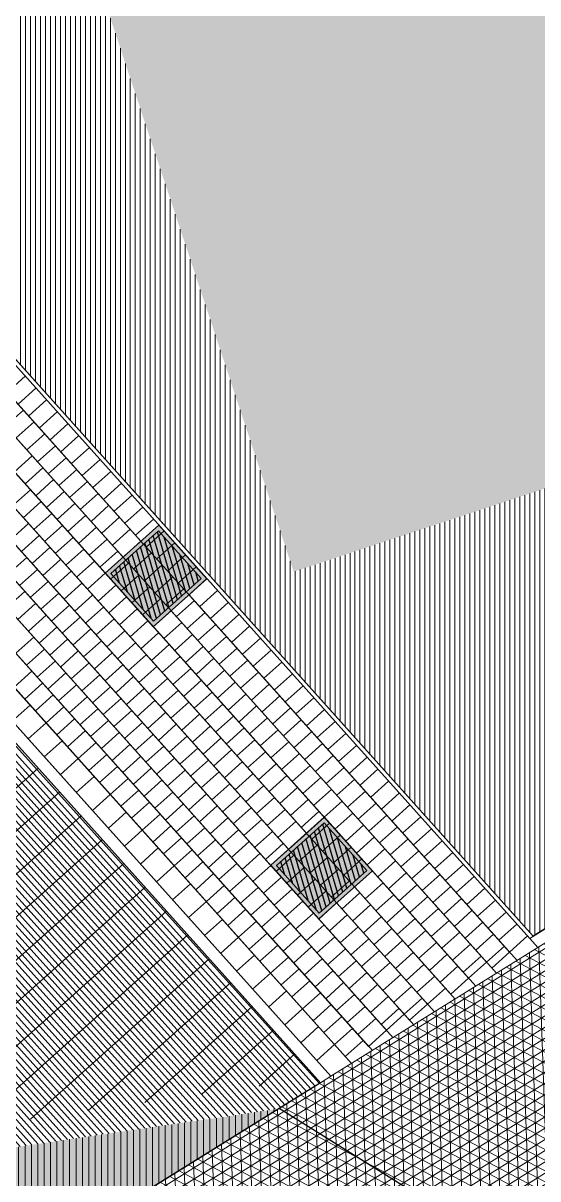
# Model space of a CAD drawing. Header units: metres. Extents: x 679599 to 680028, y 2748524 to 2748840.
# Drawn here: x 679940.35 to 679953.21, y 2748753.3 to 2748782.19 of the extents above; entities that cross this region are included whole.
import ezdxf

# ---------------------------------------------------------------- set-up
doc = ezdxf.new("R2010")
doc.units = ezdxf.units.M
doc.header["$LTSCALE"] = 5
for name, color, linetype, plot in [('00-AUX', 2, 'Continuous', False), ('00-AUX Tree Pit', 2, 'Continuous', False), ('00-AUX-SHRUBS', 2, 'Continuous', False)]:
    doc.layers.add(name, color=color, linetype=linetype, plot=plot)
for name, color, linetype, lineweight, plot in [('02-L-B-Channel', 140, 'Continuous', 5, False), ('02-L-B-Curb', 11, 'Continuous', 5, False), ('02-L-B-Gutter', 170, 'Continuous', 5, False)]:
    doc.layers.add(name, color=color, linetype=linetype, lineweight=lineweight, plot=plot)
for name, color, linetype, lineweight in [('02-L-B-Flat Bar', 181, 'Continuous', 5), ('03-TR-Pavement_04_Dry Meadow_', 54, 'Continuous', 5), ('04-BK-Tree Pit', 6, 'Continuous', 5)]:
    doc.layers.add(name, color=color, linetype=linetype, lineweight=lineweight)
for name, color, linetype, lineweight, true_color in [('02-L-Joints-Paviment_07_Natural Stone', 7, 'Continuous', 5, 0x998833), ('02-L-Joints-Paviment_07_Precast Concrete Blocks 60X40', 7, 'Continuous', 5, 0x999999), ('03-TR-Pavement_02_Sealed Gravel', 7, 'Continuous', 5, 0x38321e), ('03-TR-Pavement_04_Dry Meadow_2', 7, 'Continuous', 5, 0xe2c75d), ('03-TR-Pavement_07_Precast Concrete Blocks 20X10', 7, 'Continuous', 5, 0x999999), ('03-TR-Pavement_07_Precast Concrete Blocks 60X40', 7, 'Continuous', 5, 0x999999), ('03-TR-Pavement_07_Precast irregular Concrete Blocks', 7, 'Continuous', 5, 0xb3b3b3), ('03-TR-Pavement_08_Natural Stone Bleachers', 7, 'Continuous', 5, 0x969696)]:
    doc.layers.add(name, color=color, linetype=linetype, lineweight=lineweight, true_color=true_color)
doc.layers.add('03-TR-Pavement_12_Acrylic Paint (Double Layer)', color=7, linetype='Continuous', true_color=0xeddfde)
doc.layers.add('03-TR-Tree Pit_White', color=7, linetype='Continuous', true_color=0xfcfcfc)
doc.layers.add('03-TR-Tree Pit_Green', color=46, linetype='Continuous')
pattern_1 = [(92, (679898.76976, 2748715.38535), (-0.23797994, -0.00831044), []), (152, (679898.76976, 2748715.38535), (-0.1117929, -0.2102519), []), (212, (679898.76976, 2748715.38535), (0.126187, -0.20194145), [])]

# ---------------------------------------------------------------- blocks, each defined once
blk = doc.blocks.new('Escocell Quadrat')
at = {"layer": '03-TR-Tree Pit_Green'}
h = blk.add_hatch(dxfattribs=at)
h.set_pattern_fill('ANSI31', color=256, scale=0.04, angle=19.5514)
h.set_pattern_definition([(64.551379247, (-1794786.01457, -2189831.7944), (-0.114677314033, 0.0545720958565), [])])
h.paths.add_polyline_path([(-1.159, 0.359), (-2.759, 0.359), (-2.759, -1.241), (-1.159, -1.241)])
at = {"layer": '03-TR-Tree Pit_White'}
h = blk.add_hatch(color=256, dxfattribs=at)
h.dxf.hatch_style = 1
h.paths.add_polyline_path([(-2.859, 0.459), (-1.059, 0.459), (-1.059, -1.341), (-2.859, -1.341)])
at = {"ltscale": 0.3}
blk.add_lwpolyline([(-2.759, -1.241), (-1.159, -1.241), (-1.159, 0.359), (-2.759, 0.359)], close=True, dxfattribs=at)
at = {"layer": '02-L-B-Curb', "ltscale": 0.3}
blk.add_lwpolyline([(-2.859, -1.341), (-1.059, -1.341), (-1.059, 0.459), (-2.859, 0.459)], close=True, dxfattribs=at)
blk = doc.blocks.new('*U94')
at = {"layer": '02-L-Joints-Paviment_07_Precast Concrete Blocks 60X40'}
blk.add_lwpolyline([(0.53, -0.6), (0.53, 0)], dxfattribs=at)
blk = doc.blocks.new('*U95')
at = {"layer": '00-AUX-SHRUBS', "color": 0, "linetype": 'ByBlock', "lineweight": -2, "transparency": 16777216, "rotation": 131.8981355033918}
for p in [(679931.211, 2748774.622), (679931.612, 2748774.175), (679932.013, 2748773.729), (679932.413, 2748773.282), (679932.814, 2748772.836), (679933.215, 2748772.389), (679933.616, 2748771.942), (679934.016, 2748771.496), (679934.417, 2748771.049), (679934.818, 2748770.603), (679935.218, 2748770.156), (679935.619, 2748769.709), (679936.02, 2748769.263), (679936.42, 2748768.816), (679936.821, 2748768.37), (679937.222, 2748767.923), (679937.622, 2748767.476), (679938.023, 2748767.03), (679938.424, 2748766.583), (679938.824, 2748766.137), (679939.225, 2748765.69), (679939.626, 2748765.243), (679940.026, 2748764.797), (679940.427, 2748764.35), (679940.828, 2748763.904), (679941.229, 2748763.457), (679941.629, 2748763.01), (679942.03, 2748762.564), (679942.431, 2748762.117), (679942.831, 2748761.671), (679943.232, 2748761.224), (679943.633, 2748760.777), (679944.033, 2748760.331), (679944.434, 2748759.884), (679944.835, 2748759.438), (679945.235, 2748758.991), (679945.636, 2748758.544), (679946.037, 2748758.098), (679946.437, 2748757.651), (679946.838, 2748757.205), (679947.239, 2748756.758), (679947.639, 2748756.311), (679948.04, 2748755.865)]:
    blk.add_blockref('*U94', p, dxfattribs=at)

msp = doc.modelspace()

# ---------------------------------------------------------------- hatches: boundary and pattern name
at = {"layer": '03-TR-Pavement_02_Sealed Gravel', "linetype": 'Continuous'}
h = msp.add_hatch(dxfattribs=at)
h.set_pattern_fill('ANSI31', color=256, scale=0.0393, angle=45)
h.set_pattern_definition([(90, (652974.11672, 2717198.73223), (-0.1247775, 0), [])])
h.paths.add_polyline_path([(679942.353, 2748782.84), (679957.858, 2748787.975), (679962.616, 2748773.612), (679947.111, 2748768.477)], flags=16)
h.paths.add_polyline_path([(679947.422, 2748813.15), (679917.58, 2748798.949), (679953.093, 2748759.365), (679980.42, 2748776.369)])
at = {"layer": '03-TR-Pavement_04_Dry Meadow_', "linetype": 'Continuous'}
h = msp.add_hatch(dxfattribs=at)
h.set_pattern_fill('ANSI31', color=256, scale=0.0502, angle=45)
h.paths.add_polyline_path([(679946.744, 2748755.059), (679945.33, 2748754.843), (679944.333, 2748754.706), (679943.9, 2748754.64), (679942.909, 2748754.497), (679942.475, 2748754.431), (679941.483, 2748754.288), (679941.05, 2748754.223), (679940.058, 2748754.079), (679939.625, 2748754.014), (679938.633, 2748753.87), (679938.2, 2748753.805), (679937.208, 2748753.661), (679936.775, 2748753.596), (679935.784, 2748753.452), (679935.35, 2748753.387), (679934.359, 2748753.243), (679933.924, 2748753.18), (679932.934, 2748753.034), (679932.501, 2748752.97), (679931.509, 2748752.825), (679931.075, 2748752.763), (679930.084, 2748752.616), (679929.658, 2748752.558), (679900.461, 2748726.245)])
at = {"layer": '03-TR-Pavement_04_Dry Meadow_2', "ltscale": 2, "transparency": 33554687}
h = msp.add_hatch(dxfattribs=at)
h.set_pattern_fill('AR-CONC', color=256, scale=0.0067, angle=290)
h.set_pattern_definition([(340, (0, 2.5), (0.3171310031, -1.18354881856), [0.127635, -1.403985]), (285, (0, 2.5), (1.12212100875, 0.65970392666), [0.102108, -1.12319191394]), (30.4514447, (0.0264, 2.4014), (1.43925196173, -0.5238449067), [0.10847305896, -1.1932046388]), (336.1842, (0.3198, 2.6164), (0.3564911016, -1.8030389926), [0.1914525, -2.1059775]), (26.63555761, (0.3495, 2.4662), (2.1018000462, -0.9276967019), [0.162709655, -1.7898085747]), (281.18415117, (0.3198, 2.6164), (2.1018000461, -0.927696702), [0.1531617794, -1.6847802039]), (311, (0.2981, 2.4274), (-0.296425931, -1.18889947223), [0.127635, -1.403985]), (256, (0.2981, 2.4274), (1.301257995, 0.0329712667), [0.102108, -1.123188]), (1.451445, (0.2734, 2.3283), (1.00483206923, -1.1559282012), [0.10847305896, -1.1932025819]), (327.5, (0, 2.5), (0.53943114106, 0.17431516517), [0, -1.1095736, 0, -1.140206, 0, -1.1274425]), (297.5, (0, 2.5), (0.78385053692, -0.19112533382), [0, -0.6500876, 0, -1.0840466, 0, -0.4297045]), (257.5, (-0.1298, 2.8566), (0.27464275745, -0.866797944704), [0, -0.42545, 0, -1.327404, 0, -1.761363]), (247.5, (-0.188, 3.0165), (0.49952687396, -0.87434682798), [0, -0.553085, 0, -0.8815324, 0, -1.250823])])
h.paths.add_polyline_path([(679946.744, 2748755.059), (679945.33, 2748754.843), (679944.333, 2748754.706), (679943.9, 2748754.64), (679942.909, 2748754.497), (679942.475, 2748754.431), (679941.483, 2748754.288), (679941.05, 2748754.223), (679940.058, 2748754.079), (679939.625, 2748754.014), (679938.633, 2748753.87), (679938.2, 2748753.805), (679937.208, 2748753.661), (679936.775, 2748753.596), (679935.784, 2748753.452), (679935.35, 2748753.387), (679934.359, 2748753.243), (679933.924, 2748753.18), (679932.934, 2748753.034), (679932.501, 2748752.97), (679931.509, 2748752.825), (679931.075, 2748752.763), (679930.084, 2748752.616), (679929.658, 2748752.558), (679900.461, 2748726.245)])
at = {"layer": '03-TR-Pavement_07_Precast Concrete Blocks 20X10'}
h = msp.add_hatch(dxfattribs=at)
h.set_pattern_fill('ANSI31', color=256, scale=0.0315, angle=25.5)
h.set_pattern_definition([(70.5, (0, 0), (-0.094275932128, 0.033384858509), [])])
edge = h.paths.add_edge_path()
edge.add_line((679846.747, 2748785.254), (679848.542, 2748781.477))
edge.add_line((679848.542, 2748781.477), (679851.428, 2748780.438))
edge.add_line((679851.428, 2748780.438), (679855.273, 2748782.267))
edge.add_line((679855.273, 2748782.267), (679856.277, 2748785.094))
edge.add_line((679856.277, 2748785.094), (679859.104, 2748784.09))
edge.add_line((679859.104, 2748784.09), (679862.949, 2748785.92))
edge.add_line((679862.949, 2748785.92), (679863.953, 2748788.747))
edge.add_line((679863.953, 2748788.747), (679866.78, 2748787.743))
edge.add_line((679866.78, 2748787.743), (679870.625, 2748789.573))
edge.add_line((679870.625, 2748789.573), (679871.629, 2748792.4))
edge.add_line((679871.629, 2748792.4), (679874.456, 2748791.396))
edge.add_line((679874.456, 2748791.396), (679878.294, 2748793.222))
edge.add_line((679878.294, 2748793.222), (679879.304, 2748796.052))
edge.add_line((679879.304, 2748796.052), (679882.132, 2748795.049))
edge.add_line((679882.132, 2748795.049), (679885.976, 2748796.878))
edge.add_line((679885.976, 2748796.878), (679886.946, 2748799.611))
edge.add_line((679886.946, 2748799.611), (679886.98, 2748799.704))
edge.add_line((679886.98, 2748799.704), (679889.807, 2748798.7))
edge.add_line((679889.807, 2748798.7), (679893.651, 2748800.53))
edge.add_line((679893.651, 2748800.53), (679894.655, 2748803.357))
edge.add_line((679894.655, 2748803.357), (679897.482, 2748802.353))
edge.add_line((679897.482, 2748802.353), (679901.327, 2748804.183))
edge.add_line((679901.327, 2748804.183), (679902.33, 2748807.009))
edge.add_line((679902.33, 2748807.009), (679905.158, 2748806.006))
edge.add_line((679905.158, 2748806.006), (679909.001, 2748807.835))
edge.add_line((679909.001, 2748807.835), (679909.972, 2748810.567))
edge.add_line((679909.972, 2748810.567), (679912.832, 2748809.658))
edge.add_line((679912.832, 2748809.658), (679916.677, 2748811.487))
edge.add_line((679916.677, 2748811.487), (679917.681, 2748814.314))
edge.add_line((679917.681, 2748814.314), (679920.508, 2748813.31))
edge.add_line((679920.508, 2748813.31), (679924.352, 2748815.139))
edge.add_line((679924.352, 2748815.139), (679925.356, 2748817.966))
edge.add_line((679925.356, 2748817.966), (679928.18, 2748816.961))
edge.add_line((679928.18, 2748816.961), (679932.025, 2748818.791))
edge.add_line((679932.025, 2748818.791), (679933.03, 2748821.618))
edge.add_line((679933.03, 2748821.618), (679935.857, 2748820.614))
edge.add_line((679935.857, 2748820.614), (679939.701, 2748822.444))
edge.add_line((679939.701, 2748822.444), (679940.705, 2748825.27))
edge.add_line((679940.705, 2748825.27), (679943.555, 2748824.267))
edge.add_line((679943.555, 2748824.267), (679947.475, 2748826.144))
edge.add_line((679947.475, 2748826.144), (679948.507, 2748829.047))
edge.add_line((679948.507, 2748829.047), (679946.708, 2748832.826))
edge.add_line((679946.708, 2748832.826), (679846.744, 2748785.257))
at = {"layer": '03-TR-Pavement_07_Precast irregular Concrete Blocks', "linetype": 'Continuous'}
h = msp.add_hatch(dxfattribs=at)
h.set_pattern_fill('NET3', color=256, scale=0.075, angle=92)
h.set_pattern_definition(pattern_1)
h.paths.add_polyline_path([(679980.706, 2748776.198), (679957.091, 2748761.499), (679946.748, 2748755.061), (679960.782, 2748746.299), (679963.716, 2748747.705), (679988.617, 2748759.633)])
h = msp.add_hatch(dxfattribs=at)
h.set_pattern_fill('NET3', color=256, scale=0.075, angle=92)
h.set_pattern_definition(pattern_1)
h.paths.add_polyline_path([(679900.454, 2748726.241), (679904.676, 2748719.423), (679960.782, 2748746.299), (679946.745, 2748755.059)])
at = {"layer": '03-TR-Pavement_08_Natural Stone Bleachers', "ltscale": 0.3}
h = msp.add_hatch(dxfattribs=at)
h.set_pattern_fill('ANSI31', color=256, scale=0.0393, angle=87)
h.set_pattern_definition([(132, (0, 0), (-0.092727753461, -0.083492444235), [])])
h.paths.add_polyline_path([(679919.201, 2748764.2), (679930.812, 2748774.618), (679947.781, 2748755.706), (679946.748, 2748755.06), (679945.323, 2748754.852), (679943.898, 2748754.643), (679942.473, 2748754.434), (679941.049, 2748754.225), (679939.624, 2748754.016), (679938.199, 2748753.807), (679936.774, 2748753.599), (679935.349, 2748753.39), (679933.924, 2748753.181), (679932.499, 2748752.972), (679931.075, 2748752.763), (679929.65, 2748752.555)])
at = {"layer": '03-TR-Pavement_12_Acrylic Paint (Double Layer)', "linetype": 'Continuous'}
h = msp.add_hatch(color=256, dxfattribs=at)
h.dxf.hatch_style = 1
h.paths.add_polyline_path([(679942.353, 2748782.84), (679957.858, 2748787.975), (679962.616, 2748773.612), (679947.111, 2748768.477)])

# ---------------------------------------------------------------- linework, layer by layer
at = {"layer": '00-AUX', "ltscale": 0.3}
msp.add_lwpolyline([(679947.422, 2748813.15), (679980.42, 2748776.369), (679953.093, 2748759.365), (679917.58, 2748798.949)], close=True, dxfattribs=at)
at = {"layer": '00-AUX'}
for points in [[(679916.981, 2748798.572), (679952.507, 2748758.972)], [(679916.401, 2748798.32), (679951.927, 2748758.72)], [(679915.821, 2748798.068), (679951.48, 2748758.319)], [(679915.24, 2748797.816), (679951.034, 2748757.919)], [(679914.66, 2748797.564), (679950.454, 2748757.667)], [(679914.08, 2748797.313), (679950.007, 2748757.266)], [(679913.5, 2748797.061), (679949.427, 2748757.015)], [(679912.92, 2748796.809), (679948.98, 2748756.614)], [(679921.689, 2748786.136), (679948.557, 2748756.187)], [(679930.992, 2748774.868), (679948.04, 2748755.865)]]:
    msp.add_lwpolyline(points, dxfattribs=at)
at = {"layer": '00-AUX', "ltscale": 0.3}
for points in [[(679911.938, 2748797.45), (679930.812, 2748774.618), (679947.781, 2748755.706), (679946.748, 2748755.06), (679900.601, 2748726.374), (679929.651, 2748752.553), (679904.284, 2748780.824)], [(679900.454, 2748726.241), (679904.676, 2748719.423), (679960.782, 2748746.299), (679946.745, 2748755.059), (679900.454, 2748726.241)]]:
    msp.add_lwpolyline(points, dxfattribs=at)
at = {"layer": '00-AUX Tree Pit', "ltscale": 0.3}
for points in [[(679943.598, 2748767.103), (679944.939, 2748768.303), (679943.739, 2748769.644), (679942.398, 2748768.444)], [(679947.735, 2748759.799), (679949.076, 2748761), (679947.875, 2748762.341), (679946.534, 2748761.14)]]:
    msp.add_lwpolyline(points, close=True, dxfattribs=at)
at = {"layer": '02-L-B-Channel'}
msp.add_lwpolyline([(679948.04, 2748755.865), (679947.783, 2748755.704), (679930.821, 2748774.608), (679911.938, 2748797.45), (679912.189, 2748797.617), (679931.043, 2748774.81)], close=True, dxfattribs=at)
at = {"layer": '02-L-B-Curb'}
for p, q in [((679917.488, 2748798.905), (679953.008, 2748759.312)), ((679917.58, 2748798.949), (679953.093, 2748759.365))]:
    msp.add_line(p, q, dxfattribs=at)
at = {"layer": '02-L-B-Flat Bar'}
for points in [[(679953.212, 2748759.084), (679948.04, 2748755.865)], [(679947.783, 2748755.704), (679900.461, 2748726.245)], [(679946.748, 2748755.06), (679960.782, 2748746.299)]]:
    msp.add_lwpolyline(points, dxfattribs=at)
at = {"layer": '02-L-B-Gutter'}
msp.add_lwpolyline([(679953.008, 2748759.312), (679980.506, 2748776.422), (679980.706, 2748776.198), (679953.212, 2748759.084)], close=True, dxfattribs=at)
at = {"layer": '02-L-Joints-Paviment_07_Natural Stone'}
for points in [[(679929.116, 2748753.15), (679940.727, 2748763.568)], [(679930.543, 2748753.356), (679941.261, 2748762.973)], [(679931.97, 2748753.562), (679941.795, 2748762.377)], [(679933.398, 2748753.768), (679942.329, 2748761.782)], [(679934.825, 2748753.974), (679942.864, 2748761.186)], [(679936.253, 2748754.18), (679943.398, 2748760.591)], [(679937.68, 2748754.386), (679943.932, 2748759.996)], [(679939.107, 2748754.592), (679944.466, 2748759.4)], [(679940.535, 2748754.798), (679945.001, 2748758.805)], [(679941.962, 2748755.004), (679945.535, 2748758.209)], [(679943.39, 2748755.21), (679946.069, 2748757.614)], [(679944.817, 2748755.416), (679946.604, 2748757.018)], [(679946.245, 2748755.621), (679947.138, 2748756.423)]]:
    msp.add_lwpolyline(points, dxfattribs=at)
at = {"layer": '02-L-Joints-Paviment_07_Precast Concrete Blocks 60X40'}
for p, q in [((679951.48, 2748758.319), (679951.927, 2748758.72)), ((679952.061, 2748758.571), (679952.507, 2748758.972)), ((679950.454, 2748757.667), (679950.007, 2748757.266)), ((679949.873, 2748757.415), (679949.427, 2748757.015))]:
    msp.add_line(p, q, dxfattribs=at)
for points in [[(679940.399, 2748773.366), (679939.953, 2748772.966)], [(679940.667, 2748773.069), (679940.22, 2748772.668)], [(679940.934, 2748772.771), (679940.487, 2748772.37)], [(679940.353, 2748772.519), (679939.907, 2748772.119)], [(679941.201, 2748772.473), (679940.754, 2748772.073)], [(679940.621, 2748772.221), (679940.174, 2748771.821)], [(679941.468, 2748772.176), (679941.021, 2748771.775)], [(679940.888, 2748771.924), (679940.441, 2748771.523)], [(679941.735, 2748771.878), (679941.288, 2748771.477)], [(679941.155, 2748771.626), (679940.708, 2748771.225)], [(679942.002, 2748771.58), (679941.556, 2748771.179)], [(679940.575, 2748771.374), (679940.128, 2748770.973)], [(679941.422, 2748771.328), (679940.975, 2748770.928)], [(679942.269, 2748771.282), (679941.823, 2748770.882)], [(679940.842, 2748771.076), (679940.395, 2748770.676)], [(679941.689, 2748771.03), (679941.242, 2748770.63)], [(679942.536, 2748770.985), (679942.09, 2748770.584)], [(679941.109, 2748770.779), (679940.662, 2748770.378)], [(679941.956, 2748770.733), (679941.51, 2748770.332)], [(679942.803, 2748770.687), (679942.357, 2748770.286)], [(679940.529, 2748770.527), (679940.082, 2748770.126)], [(679941.376, 2748770.481), (679940.929, 2748770.08)], [(679942.223, 2748770.435), (679941.777, 2748770.034)], [(679943.071, 2748770.389), (679942.624, 2748769.988)], [(679940.796, 2748770.229), (679940.349, 2748769.828)], [(679941.643, 2748770.183), (679941.197, 2748769.783)], [(679942.49, 2748770.137), (679942.044, 2748769.737)], [(679943.338, 2748770.091), (679942.891, 2748769.691)], [(679940.483, 2748769.68), (679940.036, 2748769.279)], [(679941.063, 2748769.931), (679940.616, 2748769.531)], [(679941.91, 2748769.885), (679941.464, 2748769.485)], [(679942.758, 2748769.84), (679942.311, 2748769.439)], [(679943.605, 2748769.794), (679943.158, 2748769.393)], [(679940.75, 2748769.382), (679940.303, 2748768.981)], [(679941.33, 2748769.634), (679940.883, 2748769.233)], [(679942.177, 2748769.588), (679941.731, 2748769.187)], [(679943.025, 2748769.542), (679942.578, 2748769.141)], [(679943.872, 2748769.496), (679943.425, 2748769.095)], [(679941.597, 2748769.336), (679941.151, 2748768.935)], [(679942.444, 2748769.29), (679941.998, 2748768.889)], [(679943.292, 2748769.244), (679942.845, 2748768.843)], [(679944.139, 2748769.198), (679943.692, 2748768.797)], [(679940.437, 2748768.832), (679939.99, 2748768.432)], [(679941.017, 2748769.084), (679940.57, 2748768.683)], [(679941.864, 2748769.038), (679941.418, 2748768.638)], [(679942.712, 2748768.992), (679942.265, 2748768.592)], [(679943.559, 2748768.946), (679943.112, 2748768.546)], [(679944.406, 2748768.9), (679943.96, 2748768.5)], [(679940.704, 2748768.535), (679940.257, 2748768.134)], [(679941.284, 2748768.786), (679940.838, 2748768.386)], [(679942.131, 2748768.74), (679941.685, 2748768.34)], [(679942.979, 2748768.694), (679942.532, 2748768.294)], [(679943.826, 2748768.649), (679943.379, 2748768.248)], [(679944.673, 2748768.603), (679944.227, 2748768.202)], [(679940.971, 2748768.237), (679940.524, 2748767.836)], [(679941.551, 2748768.489), (679941.105, 2748768.088)], [(679942.399, 2748768.443), (679941.952, 2748768.042)], [(679943.246, 2748768.397), (679942.799, 2748767.996)], [(679944.093, 2748768.351), (679943.646, 2748767.95)], [(679944.94, 2748768.305), (679944.494, 2748767.904)], [(679940.391, 2748767.985), (679939.944, 2748767.584)], [(679941.238, 2748767.939), (679940.792, 2748767.538)], [(679941.818, 2748768.191), (679941.372, 2748767.79)], [(679942.666, 2748768.145), (679942.219, 2748767.744)], [(679943.513, 2748768.099), (679943.066, 2748767.698)], [(679944.36, 2748768.053), (679943.914, 2748767.652)], [(679945.207, 2748768.007), (679944.761, 2748767.606)], [(679940.658, 2748767.687), (679940.211, 2748767.287)], [(679942.085, 2748767.893), (679941.639, 2748767.492)], [(679942.933, 2748767.847), (679942.486, 2748767.447)], [(679943.78, 2748767.801), (679943.333, 2748767.401)], [(679944.627, 2748767.755), (679944.181, 2748767.355)], [(679945.475, 2748767.709), (679945.028, 2748767.309)], [(679940.925, 2748767.39), (679940.479, 2748766.989)], [(679941.505, 2748767.641), (679941.059, 2748767.241)], [(679942.353, 2748767.595), (679941.906, 2748767.195)], [(679943.2, 2748767.549), (679942.753, 2748767.149)], [(679944.047, 2748767.504), (679943.601, 2748767.103)], [(679944.894, 2748767.458), (679944.448, 2748767.057)], [(679945.742, 2748767.412), (679945.295, 2748767.011)], [(679941.192, 2748767.092), (679940.746, 2748766.691)], [(679941.772, 2748767.344), (679941.326, 2748766.943)], [(679942.62, 2748767.298), (679942.173, 2748766.897)], [(679943.467, 2748767.252), (679943.02, 2748766.851)], [(679944.314, 2748767.206), (679943.868, 2748766.805)], [(679945.162, 2748767.16), (679944.715, 2748766.759)], [(679946.009, 2748767.114), (679945.562, 2748766.713)], [(679940.612, 2748766.84), (679940.165, 2748766.439)], [(679941.459, 2748766.794), (679941.013, 2748766.393)], [(679942.04, 2748767.046), (679941.593, 2748766.645)], [(679942.887, 2748767), (679942.44, 2748766.599)], [(679943.734, 2748766.954), (679943.287, 2748766.553)], [(679944.581, 2748766.908), (679944.135, 2748766.507)], [(679945.429, 2748766.862), (679944.982, 2748766.461)], [(679946.276, 2748766.816), (679945.829, 2748766.415)], [(679940.879, 2748766.542), (679940.433, 2748766.142)], [(679941.726, 2748766.496), (679941.28, 2748766.096)], [(679942.307, 2748766.748), (679941.86, 2748766.347)], [(679943.154, 2748766.702), (679942.707, 2748766.302)], [(679944.001, 2748766.656), (679943.555, 2748766.256)], [(679944.848, 2748766.61), (679944.402, 2748766.21)], [(679945.696, 2748766.564), (679945.249, 2748766.164)], [(679946.543, 2748766.518), (679946.096, 2748766.118)], [(679941.146, 2748766.245), (679940.7, 2748765.844)], [(679942.574, 2748766.45), (679942.127, 2748766.05)], [(679943.421, 2748766.404), (679942.974, 2748766.004)], [(679944.268, 2748766.359), (679943.822, 2748765.958)], [(679945.116, 2748766.313), (679944.669, 2748765.912)], [(679945.963, 2748766.267), (679945.516, 2748765.866)], [(679946.81, 2748766.221), (679946.364, 2748765.82)], [(679940.566, 2748765.993), (679940.12, 2748765.592)], [(679941.413, 2748765.947), (679940.967, 2748765.546)], [(679941.994, 2748766.199), (679941.547, 2748765.798)], [(679942.841, 2748766.153), (679942.394, 2748765.752)], [(679943.688, 2748766.107), (679943.242, 2748765.706)], [(679944.535, 2748766.061), (679944.089, 2748765.66)], [(679945.383, 2748766.015), (679944.936, 2748765.614)], [(679946.23, 2748765.969), (679945.783, 2748765.568)], [(679947.077, 2748765.923), (679946.631, 2748765.522)], [(679940.833, 2748765.695), (679940.387, 2748765.294)], [(679941.681, 2748765.649), (679941.234, 2748765.248)], [(679942.261, 2748765.901), (679941.814, 2748765.5)], [(679943.108, 2748765.855), (679942.661, 2748765.454)], [(679943.955, 2748765.809), (679943.509, 2748765.408)], [(679944.803, 2748765.763), (679944.356, 2748765.362)], [(679945.65, 2748765.717), (679945.203, 2748765.316)], [(679946.497, 2748765.671), (679946.051, 2748765.27)], [(679947.344, 2748765.625), (679946.898, 2748765.225)], [(679941.1, 2748765.397), (679940.654, 2748764.997)], [(679941.948, 2748765.351), (679941.501, 2748764.951)], [(679942.528, 2748765.603), (679942.081, 2748765.202)], [(679943.375, 2748765.557), (679942.928, 2748765.156)], [(679944.222, 2748765.511), (679943.776, 2748765.111)], [(679945.07, 2748765.465), (679944.623, 2748765.065)], [(679945.917, 2748765.419), (679945.47, 2748765.019)], [(679946.764, 2748765.373), (679946.318, 2748764.973)], [(679941.367, 2748765.099), (679940.921, 2748764.699)], [(679942.215, 2748765.054), (679941.768, 2748764.653)], [(679942.795, 2748765.305), (679942.348, 2748764.905)], [(679943.642, 2748765.259), (679943.196, 2748764.859)], [(679944.49, 2748765.213), (679944.043, 2748764.813)], [(679945.337, 2748765.168), (679944.89, 2748764.767)], [(679946.184, 2748765.122), (679945.737, 2748764.721)], [(679947.031, 2748765.076), (679946.585, 2748764.675)], [(679947.612, 2748765.327), (679947.165, 2748764.927)], [(679941.635, 2748764.802), (679941.188, 2748764.401)], [(679943.062, 2748765.008), (679942.615, 2748764.607)], [(679943.909, 2748764.962), (679943.463, 2748764.561)], [(679944.757, 2748764.916), (679944.31, 2748764.515)], [(679945.604, 2748764.87), (679945.157, 2748764.469)], [(679946.451, 2748764.824), (679946.005, 2748764.423)], [(679947.298, 2748764.778), (679946.852, 2748764.377)], [(679947.879, 2748765.03), (679947.432, 2748764.629)], [(679941.902, 2748764.504), (679941.455, 2748764.103)], [(679942.482, 2748764.756), (679942.035, 2748764.355)], [(679943.329, 2748764.71), (679942.883, 2748764.309)], [(679944.176, 2748764.664), (679943.73, 2748764.263)], [(679945.024, 2748764.618), (679944.577, 2748764.217)], [(679945.871, 2748764.572), (679945.424, 2748764.171)], [(679946.718, 2748764.526), (679946.272, 2748764.125)], [(679947.566, 2748764.48), (679947.119, 2748764.08)], [(679948.146, 2748764.732), (679947.699, 2748764.331)], [(679942.169, 2748764.206), (679941.722, 2748763.806)], [(679942.749, 2748764.458), (679942.302, 2748764.057)], [(679943.596, 2748764.412), (679943.15, 2748764.011)], [(679944.444, 2748764.366), (679943.997, 2748763.966)], [(679945.291, 2748764.32), (679944.844, 2748763.92)], [(679946.138, 2748764.274), (679945.692, 2748763.874)], [(679946.985, 2748764.228), (679946.539, 2748763.828)], [(679947.833, 2748764.182), (679947.386, 2748763.782)], [(679948.413, 2748764.434), (679947.966, 2748764.034)], [(679942.436, 2748763.909), (679941.989, 2748763.508)], [(679943.016, 2748764.16), (679942.569, 2748763.76)], [(679943.863, 2748764.114), (679943.417, 2748763.714)], [(679944.711, 2748764.068), (679944.264, 2748763.668)], [(679945.558, 2748764.023), (679945.111, 2748763.622)], [(679946.405, 2748763.977), (679945.959, 2748763.576)], [(679947.253, 2748763.931), (679946.806, 2748763.53)], [(679948.68, 2748764.136), (679948.233, 2748763.736)], [(679942.703, 2748763.611), (679942.256, 2748763.21)], [(679943.283, 2748763.863), (679942.837, 2748763.462)], [(679944.131, 2748763.817), (679943.684, 2748763.416)], [(679944.978, 2748763.771), (679944.531, 2748763.37)], [(679945.825, 2748763.725), (679945.378, 2748763.324)], [(679946.672, 2748763.679), (679946.226, 2748763.278)], [(679947.52, 2748763.633), (679947.073, 2748763.232)], [(679948.1, 2748763.885), (679947.653, 2748763.484)], [(679948.947, 2748763.839), (679948.5, 2748763.438)], [(679942.97, 2748763.313), (679942.524, 2748762.912)], [(679943.55, 2748763.565), (679943.104, 2748763.164)], [(679944.398, 2748763.519), (679943.951, 2748763.118)], [(679945.245, 2748763.473), (679944.798, 2748763.072)], [(679946.092, 2748763.427), (679945.646, 2748763.026)], [(679946.939, 2748763.381), (679946.493, 2748762.98)], [(679947.787, 2748763.335), (679947.34, 2748762.934)], [(679948.367, 2748763.587), (679947.92, 2748763.186)], [(679949.214, 2748763.541), (679948.768, 2748763.14)], [(679943.817, 2748763.267), (679943.371, 2748762.866)], [(679944.665, 2748763.221), (679944.218, 2748762.82)], [(679945.512, 2748763.175), (679945.065, 2748762.775)], [(679946.359, 2748763.129), (679945.913, 2748762.729)], [(679947.207, 2748763.083), (679946.76, 2748762.683)], [(679948.054, 2748763.037), (679947.607, 2748762.637)], [(679948.634, 2748763.289), (679948.187, 2748762.889)], [(679949.481, 2748763.243), (679949.035, 2748762.843)], [(679943.237, 2748763.015), (679942.791, 2748762.615)], [(679944.085, 2748762.969), (679943.638, 2748762.569)], [(679944.932, 2748762.923), (679944.485, 2748762.523)], [(679945.779, 2748762.877), (679945.333, 2748762.477)], [(679946.626, 2748762.832), (679946.18, 2748762.431)], [(679947.474, 2748762.786), (679947.027, 2748762.385)], [(679948.321, 2748762.74), (679947.874, 2748762.339)], [(679948.901, 2748762.991), (679948.455, 2748762.591)], [(679949.748, 2748762.946), (679949.302, 2748762.545)], [(679943.504, 2748762.718), (679943.058, 2748762.317)], [(679944.352, 2748762.672), (679943.905, 2748762.271)], [(679945.199, 2748762.626), (679944.752, 2748762.225)], [(679946.046, 2748762.58), (679945.6, 2748762.179)], [(679946.894, 2748762.534), (679946.447, 2748762.133)], [(679947.741, 2748762.488), (679947.294, 2748762.087)], [(679949.168, 2748762.694), (679948.722, 2748762.293)], [(679950.016, 2748762.648), (679949.569, 2748762.247)], [(679943.772, 2748762.42), (679943.325, 2748762.019)], [(679944.619, 2748762.374), (679944.172, 2748761.973)], [(679945.466, 2748762.328), (679945.019, 2748761.927)], [(679946.313, 2748762.282), (679945.867, 2748761.881)], [(679947.161, 2748762.236), (679946.714, 2748761.835)], [(679948.008, 2748762.19), (679947.561, 2748761.789)], [(679948.588, 2748762.442), (679948.141, 2748762.041)], [(679949.435, 2748762.396), (679948.989, 2748761.995)], [(679950.283, 2748762.35), (679949.836, 2748761.949)], [(679944.039, 2748762.122), (679943.592, 2748761.721)], [(679944.886, 2748762.076), (679944.439, 2748761.675)], [(679945.733, 2748762.03), (679945.287, 2748761.63)], [(679946.58, 2748761.984), (679946.134, 2748761.584)], [(679947.428, 2748761.938), (679946.981, 2748761.538)], [(679948.275, 2748761.892), (679947.828, 2748761.492)], [(679948.855, 2748762.144), (679948.409, 2748761.744)], [(679949.702, 2748762.098), (679949.256, 2748761.698)], [(679950.55, 2748762.052), (679950.103, 2748761.652)], [(679944.306, 2748761.824), (679943.859, 2748761.424)], [(679945.153, 2748761.778), (679944.706, 2748761.378)], [(679946, 2748761.732), (679945.554, 2748761.332)], [(679946.848, 2748761.687), (679946.401, 2748761.286)], [(679947.695, 2748761.641), (679947.248, 2748761.24)], [(679948.542, 2748761.595), (679948.096, 2748761.194)], [(679949.122, 2748761.846), (679948.676, 2748761.446)], [(679949.97, 2748761.801), (679949.523, 2748761.4)], [(679950.817, 2748761.755), (679950.37, 2748761.354)], [(679944.573, 2748761.527), (679944.126, 2748761.126)], [(679945.42, 2748761.481), (679944.974, 2748761.08)], [(679946.267, 2748761.435), (679945.821, 2748761.034)], [(679947.115, 2748761.389), (679946.668, 2748760.988)], [(679947.962, 2748761.343), (679947.515, 2748760.942)], [(679948.809, 2748761.297), (679948.363, 2748760.896)], [(679949.389, 2748761.549), (679948.943, 2748761.148)], [(679950.237, 2748761.503), (679949.79, 2748761.102)], [(679951.084, 2748761.457), (679950.637, 2748761.056)], [(679944.84, 2748761.229), (679944.393, 2748760.828)], [(679945.687, 2748761.183), (679945.241, 2748760.782)], [(679946.535, 2748761.137), (679946.088, 2748760.736)], [(679947.382, 2748761.091), (679946.935, 2748760.69)], [(679948.229, 2748761.045), (679947.782, 2748760.644)], [(679949.657, 2748761.251), (679949.21, 2748760.85)], [(679950.504, 2748761.205), (679950.057, 2748760.804)], [(679951.351, 2748761.159), (679950.905, 2748760.758)], [(679945.107, 2748760.931), (679944.66, 2748760.53)], [(679945.954, 2748760.885), (679945.508, 2748760.485)], [(679946.802, 2748760.839), (679946.355, 2748760.439)], [(679947.649, 2748760.793), (679947.202, 2748760.393)], [(679948.496, 2748760.747), (679948.05, 2748760.347)], [(679949.076, 2748760.999), (679948.63, 2748760.598)], [(679949.924, 2748760.953), (679949.477, 2748760.553)], [(679950.771, 2748760.907), (679950.324, 2748760.507)], [(679951.618, 2748760.861), (679951.172, 2748760.461)], [(679945.374, 2748760.633), (679944.928, 2748760.233)], [(679946.221, 2748760.587), (679945.775, 2748760.187)], [(679947.069, 2748760.541), (679946.622, 2748760.141)], [(679947.916, 2748760.496), (679947.469, 2748760.095)], [(679948.763, 2748760.45), (679948.317, 2748760.049)], [(679949.344, 2748760.701), (679948.897, 2748760.301)], [(679950.191, 2748760.655), (679949.744, 2748760.255)], [(679951.038, 2748760.61), (679950.591, 2748760.209)], [(679951.885, 2748760.564), (679951.439, 2748760.163)], [(679945.641, 2748760.336), (679945.195, 2748759.935)], [(679946.489, 2748760.29), (679946.042, 2748759.889)], [(679947.336, 2748760.244), (679946.889, 2748759.843)], [(679948.183, 2748760.198), (679947.737, 2748759.797)], [(679949.03, 2748760.152), (679948.584, 2748759.751)], [(679949.611, 2748760.404), (679949.164, 2748760.003)], [(679950.458, 2748760.358), (679950.011, 2748759.957)], [(679951.305, 2748760.312), (679950.859, 2748759.911)], [(679952.152, 2748760.266), (679951.706, 2748759.865)], [(679945.908, 2748760.038), (679945.462, 2748759.637)], [(679946.756, 2748759.992), (679946.309, 2748759.591)], [(679947.603, 2748759.946), (679947.156, 2748759.545)], [(679948.45, 2748759.9), (679948.004, 2748759.499)], [(679949.298, 2748759.854), (679948.851, 2748759.453)], [(679949.878, 2748760.106), (679949.431, 2748759.705)], [(679950.725, 2748760.06), (679950.278, 2748759.659)], [(679951.572, 2748760.014), (679951.126, 2748759.613)], [(679952.42, 2748759.968), (679951.973, 2748759.567)], [(679946.176, 2748759.74), (679945.729, 2748759.339)], [(679947.023, 2748759.694), (679946.576, 2748759.294)], [(679947.87, 2748759.648), (679947.423, 2748759.248)], [(679948.717, 2748759.602), (679948.271, 2748759.202)], [(679950.145, 2748759.808), (679949.698, 2748759.408)], [(679950.992, 2748759.762), (679950.546, 2748759.362)], [(679951.839, 2748759.716), (679951.393, 2748759.316)], [(679952.687, 2748759.67), (679952.24, 2748759.27)], [(679946.443, 2748759.442), (679945.996, 2748759.042)], [(679947.29, 2748759.396), (679946.843, 2748758.996)], [(679948.137, 2748759.351), (679947.691, 2748758.95)], [(679948.985, 2748759.305), (679948.538, 2748758.904)], [(679949.565, 2748759.556), (679949.118, 2748759.156)], [(679950.412, 2748759.51), (679949.965, 2748759.11)], [(679951.259, 2748759.465), (679950.813, 2748759.064)], [(679952.107, 2748759.419), (679951.66, 2748759.018)], [(679952.954, 2748759.373), (679952.507, 2748758.972)], [(679946.71, 2748759.145), (679946.263, 2748758.744)], [(679947.557, 2748759.099), (679947.11, 2748758.698)], [(679948.404, 2748759.053), (679947.958, 2748758.652)], [(679949.252, 2748759.007), (679948.805, 2748758.606)], [(679949.832, 2748759.259), (679949.385, 2748758.858)], [(679950.679, 2748759.213), (679950.232, 2748758.812)], [(679951.526, 2748759.167), (679951.08, 2748758.766)], [(679952.374, 2748759.121), (679951.927, 2748758.72)], [(679946.977, 2748758.847), (679946.53, 2748758.446)], [(679947.824, 2748758.801), (679947.378, 2748758.4)], [(679948.671, 2748758.755), (679948.225, 2748758.354)], [(679949.519, 2748758.709), (679949.072, 2748758.308)], [(679950.099, 2748758.961), (679949.652, 2748758.56)], [(679950.946, 2748758.915), (679950.5, 2748758.514)], [(679951.793, 2748758.869), (679951.347, 2748758.468)], [(679947.244, 2748758.549), (679946.797, 2748758.149)], [(679948.091, 2748758.503), (679947.645, 2748758.103)], [(679948.939, 2748758.457), (679948.492, 2748758.057)], [(679949.786, 2748758.411), (679949.339, 2748758.011)], [(679950.366, 2748758.663), (679949.919, 2748758.262)], [(679951.213, 2748758.617), (679950.767, 2748758.217)], [(679947.511, 2748758.251), (679947.065, 2748757.851)], [(679948.358, 2748758.206), (679947.912, 2748757.805)], [(679949.206, 2748758.16), (679948.759, 2748757.759)], [(679950.053, 2748758.114), (679949.606, 2748757.713)], [(679950.633, 2748758.365), (679950.187, 2748757.965)], [(679951.48, 2748758.319), (679951.034, 2748757.919)], [(679947.778, 2748757.954), (679947.332, 2748757.553)], [(679948.626, 2748757.908), (679948.179, 2748757.507)], [(679949.473, 2748757.862), (679949.026, 2748757.461)], [(679950.9, 2748758.068), (679950.454, 2748757.667)], [(679948.045, 2748757.656), (679947.599, 2748757.255)], [(679948.893, 2748757.61), (679948.446, 2748757.209)], [(679949.74, 2748757.564), (679949.293, 2748757.163)], [(679950.32, 2748757.816), (679949.873, 2748757.415)], [(679948.312, 2748757.358), (679947.866, 2748756.958)], [(679949.16, 2748757.312), (679948.713, 2748756.912)], [(679948.58, 2748757.06), (679948.133, 2748756.66)], [(679949.427, 2748757.015), (679948.98, 2748756.614)], [(679948.847, 2748756.763), (679948.4, 2748756.362)]]:
    msp.add_lwpolyline(points, dxfattribs=at)
at = {"layer": '03-TR-Pavement_07_Precast Concrete Blocks 60X40'}
for p, q in [((679916.714, 2748798.869), (679943.292, 2748769.244)), ((679915.019, 2748798.063), (679947.427, 2748761.94)), ((679914.454, 2748797.794), (679946.98, 2748761.539)), ((679912.76, 2748796.988), (679949.075, 2748756.509)), ((679926.15, 2748787.453), (679942.845, 2748768.844)), ((679925.703, 2748787.052), (679951.661, 2748758.119)), ((679921.579, 2748786.258), (679948.557, 2748756.187)), ((679929.706, 2748779.895), (679950.109, 2748757.153)), ((679929.259, 2748779.495), (679949.592, 2748756.831)), ((679944.494, 2748767.904), (679952.695, 2748758.763)), ((679944.047, 2748767.504), (679952.178, 2748758.441)), ((679948.629, 2748760.6), (679951.143, 2748757.797)), ((679948.182, 2748760.199), (679950.626, 2748757.475))]:
    msp.add_line(p, q, dxfattribs=at)

# ---------------------------------------------------------------- block references
at = {"layer": '00-AUX-SHRUBS'}
msp.add_blockref('*U95', (0, 0), dxfattribs=at)
at = {"layer": '04-BK-Tree Pit', "rotation": 41.84012476161121}
for p in [(679944.834, 2748770.009), (679948.971, 2748762.705)]:
    msp.add_blockref('Escocell Quadrat', p, dxfattribs=at)

doc.saveas('drawing.dxf')
